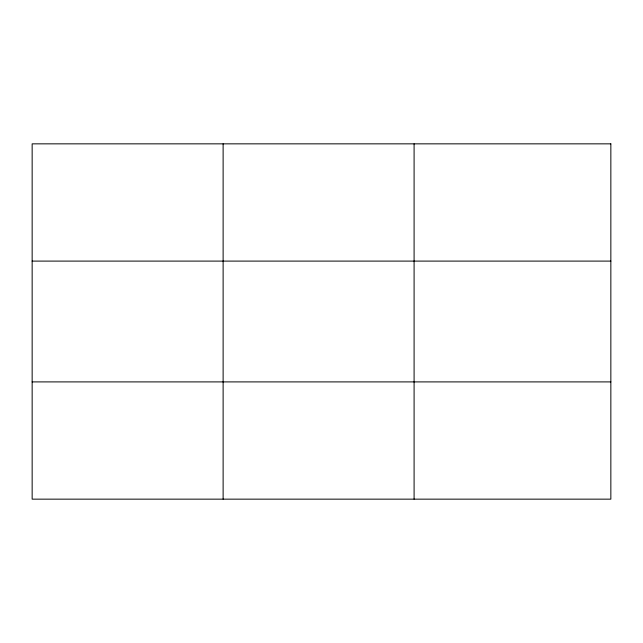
<?xml version="1.0" encoding="UTF-8"?>
<svg xmlns="http://www.w3.org/2000/svg" width="643" height="643" viewBox="0 0 643 643"><rect width="100%" height="100%" fill="white"/><g stroke="black" fill="none" stroke-linecap="round" stroke-linejoin="round"><path stroke-width="0.96" d="M223.121 143.847L223.121 499.153M414.092 143.847L414.092 499.153M32.15 261.098L610.85 261.098M32.15 381.902L610.85 381.902M610.85 143.847L610.85 499.153L32.15 499.153L32.15 143.847L610.85 143.847"/></g></svg>
